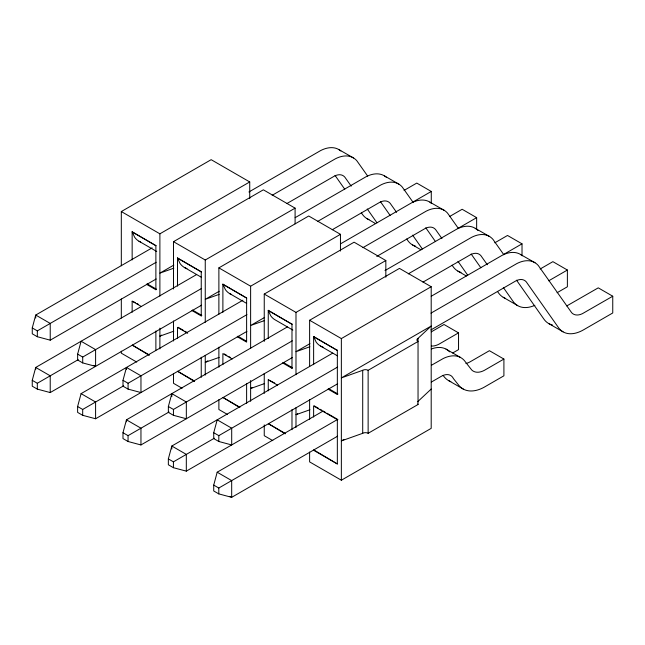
<?xml version="1.0" encoding="UTF-8"?>
<svg xmlns="http://www.w3.org/2000/svg" width="645" height="645" viewBox="0 0 645 645"><rect width="100%" height="100%" fill="white"/><g stroke="black" fill="none" stroke-linecap="round" stroke-linejoin="round"><path stroke-width="0.97" d="M152.147 247.841L35.725 315.05L32.266 327.942L32.266 333.796L37.337 336.73L50.229 340.173L156.187 278.995M35.725 318.009L35.725 315.05L50.229 323.427L50.229 340.173M37.337 336.73L37.337 330.869L156.195 262.249M77.634 354.137L77.634 359.991L82.705 362.917L95.597 366.368L95.597 349.614L81.093 341.245L77.634 354.137L82.705 357.064L82.705 362.917M123.002 380.324L123.002 386.186L128.073 389.112L140.965 392.555L140.965 375.809L126.46 367.44L123.002 380.324L128.073 383.259L128.073 389.112M126.46 369.408L126.46 367.44M168.369 406.519L168.361 412.381L173.441 415.307L186.332 418.75L186.332 402.004L171.828 393.627L168.369 406.519L173.441 409.446L173.441 415.307M171.828 396.586L171.828 393.627M213.729 432.714L213.729 438.568L218.808 441.494L231.7 444.945L231.7 428.199L217.196 419.822L213.729 432.714L218.808 435.641L218.808 441.494M201.554 305.19L50.221 392.563L37.321 389.12L32.25 386.194L32.25 380.332L35.717 367.448L196.644 274.536M246.922 331.385L95.589 418.758L82.689 415.316L77.618 412.389L77.618 406.527L81.085 393.635L242.883 300.223M292.29 357.58L140.957 444.953L128.057 441.503L122.985 438.576L122.985 432.722L126.452 419.831L287.38 326.918M337.658 383.767L186.316 471.14L173.424 467.698L168.353 464.771L168.353 458.909L171.82 446.026L332.747 353.113M337.617 436.181L231.684 497.335L218.792 493.893L213.721 490.966L213.721 485.104L217.188 472.213L323.121 411.05M337.343 463.957L313.736 449.871L313.623 450.258L337.343 463.957L337.343 419.677L313.623 405.979L313.623 417.049M418.041 338.351L431.199 326.031L341.358 377.897L362.708 370.303A3.838 2.217 0 0 1 368.134 370.303L418.041 341.487A3.838 2.217 0 0 1 418.041 338.351L418.041 404.504L368.134 433.311A3.838 2.217 0 0 0 362.708 433.311L341.358 440.914L343.97 439.398M431.199 389.04L418.041 401.367A3.838 2.217 0 0 0 417.428 401.827M146.56 284.348L155.88 289.734L156.437 289.218L147.116 283.832M191.928 310.543L201.248 315.921L201.804 315.413L192.484 310.027M282.655 362.925L291.983 368.311L292.54 367.795L283.219 362.417M328.023 389.12L337.343 394.498L337.907 393.99L328.587 388.604M121.316 265.796L121.316 211.552L211.165 159.678L249.728 181.946L249.728 198.652M121.316 211.552L159.887 233.821L249.728 181.946M248.897 191.984L320.678 150.551A40.167 23.446 -62.1 0 1 340.874 150.995M173.513 288.992L173.513 241.681L263.353 189.815L295.096 208.142L295.096 223.863M272.182 195.282L335.384 158.807A39.619 23.115 -62.1 0 1 356.846 160.782L367.69 176.093M173.844 265.071L159.887 273.125L173.811 268.175M286.896 203.538L334.424 176.101A19.092 11.142 -62.1 0 1 344.769 177.053L351.219 186.155M173.513 241.681L205.255 260.008L295.096 208.142M295.136 217.671L366.046 176.746A40.167 23.446 -62.1 0 1 386.242 177.19M218.881 314.188L218.881 267.877L308.721 216.002L340.463 234.328L340.463 251.042M32.25 380.332L37.321 383.267L78.263 359.628M82.705 357.064L201.562 288.444M317.55 221.477L380.752 185.002A39.619 23.115 -62.1 0 1 402.214 186.977L413.058 202.288M219.211 291.266L205.255 299.32L219.179 294.362M332.264 229.725L379.792 202.296A19.092 11.142 -62.1 0 1 390.136 203.248L396.586 212.35M404.06 190.42L416.775 183.083L431.279 191.452L431.279 203.272M161.629 335.134L159.887 336.142L173.811 331.183M218.881 267.877L250.623 286.203L340.463 234.328M340.504 243.866L411.413 202.933A40.167 23.446 -62.1 0 1 431.61 203.377M412.623 202.224L431.279 191.452M264.248 341.382L264.248 294.072L354.089 242.197L385.831 260.524L385.831 277.229M77.618 406.527L82.689 409.454L123.63 385.823M128.073 383.259L246.93 314.631M362.917 247.664L426.119 211.197A39.619 23.115 -62.1 0 1 447.582 213.164L458.426 228.483M264.579 317.453L250.623 325.515L264.547 320.557M376.761 256.42L425.16 228.491A19.092 11.142 -62.1 0 1 435.504 229.443L441.954 238.537M449.428 216.615L462.143 209.27L476.647 217.647L476.647 229.467M207.867 360.821L205.255 362.329L219.179 357.378M264.248 294.072L295.99 312.398L385.831 260.524M384.992 270.561L456.781 229.128A40.167 23.446 -62.1 0 1 478.042 230.579M457.99 228.419L476.647 217.647M309.616 366.57L309.616 320.259L399.457 268.393L431.199 286.719L431.199 428.353L341.358 480.219L309.616 461.893L309.616 452.064M122.985 432.722L128.057 435.649L168.998 412.01M173.441 409.446L292.298 340.826M408.285 273.859L471.479 237.392A39.619 23.115 -62.1 0 1 492.949 239.359L503.793 254.67M309.947 343.648L295.99 351.702L309.914 346.752M422.999 282.115L470.528 254.678A19.092 11.142 -62.1 0 1 480.872 255.63L487.322 264.732M494.796 242.81L507.51 235.465L522.015 243.834L522.015 255.662M252.364 387.516L250.623 388.524L264.547 383.573M309.616 320.259L341.358 338.585L431.199 286.719M431.231 296.248L502.149 255.323A40.167 23.446 -62.1 0 1 522.345 255.767M503.358 254.606L522.015 243.834M168.353 458.909L173.424 461.844L214.366 438.205M218.808 435.641L337.666 367.021M430.981 313.139L516.847 263.579A39.619 23.115 -62.1 0 1 538.317 265.555L571.696 312.761A20.559 11.868 -60 0 0 582.338 313.704L612.75 296.224L612.75 312.97L583.604 329.797A41.087 23.72 -60 0 1 558.449 327.571L526.239 281.825A19.092 11.142 -62.1 0 0 515.895 280.873L430.9 329.934M431.312 331.844L444.034 324.5L458.539 332.868L458.539 349.622L452.685 353M540.155 268.997L552.878 261.66L567.382 270.029L567.382 286.775L557.095 292.717M297.732 413.711L295.99 414.719L309.914 409.76M458.539 332.868L439.035 344.132A23.551 13.601 -60 0 1 431.344 346.01M548.726 280.801L567.382 270.029M213.721 485.104L218.792 488.031L337.625 419.427M431.489 365.231L443.284 358.499A39.474 22.793 -60 0 1 465.521 362.079L471.713 369.98A23.551 13.601 -60 0 0 484.403 370.327L503.906 359.063L503.906 375.809L483.831 387.403A44.07 25.445 -60 0 1 458.684 385.178L453.427 378.599A18.939 10.933 -60 0 0 440.857 376.575L431.312 382.082M132.152 312.277L132.152 301.207L135.248 302.545M268.256 390.854L268.256 379.784L274.746 383.082M337.343 419.677L337.907 419.548L326.886 413.187M339.117 149.729L353.565 157.993M384.485 175.916L398.933 184.188M429.852 202.111L444.3 210.383M475.22 228.306L489.668 236.578M520.588 254.493L535.036 262.765M612.75 296.224L598.246 287.847L567.834 305.327A20.559 11.868 -60 0 1 566.576 305.867M367.102 218.695L375.632 223.622M412.461 244.89L421 249.817M457.829 271.085L466.367 276.012M503.197 297.281L517.701 305.649M548.564 323.467L563.069 331.844M503.906 359.063L489.402 350.695L469.899 361.95A23.551 13.601 -60 0 1 465.916 363.514M446.001 349.09L460.506 357.467M448.936 380.792L463.441 389.161M132.152 259.935L132.152 231.757L155.993 245.705L132.265 232.006M177.52 286.122L177.52 257.944L201.361 271.9L177.633 258.202M222.888 312.317L222.888 284.139L246.729 298.095L223.001 284.397M268.256 338.512L268.256 310.334L292.096 324.29L268.368 310.584M313.623 364.699L313.623 336.529L337.464 350.477L313.736 336.779M138.941 241.222L156.743 251.494M184.309 267.417L201.256 277.197M229.676 293.604L246.624 303.392M292.838 330.071L275.044 319.799A38.498 22.228 -60 0 1 270.723 315.784L268.256 310.334M320.412 345.994L337.359 355.774M237.852 336.222L246.326 341.116M237.287 336.738L246.616 342.116L246.616 297.837M136.942 303.521L138.643 304.505M178.076 327.273L183.164 330.208M184.857 331.183L186.55 332.167M224.291 353.952L226.83 355.419M228.524 356.403L230.225 357.378M314.18 405.85L318.412 408.293M320.105 409.277L321.807 410.252M323.5 411.228L325.193 412.211M132.152 301.207L141.473 306.593M187.687 333.272L177.52 327.402L177.52 338.472M232.208 358.975L222.888 353.597L222.888 364.667M268.256 379.784L277.576 385.17M149.213 354.887L132.265 345.099L149.1 355.274M194.58 381.074L177.633 371.294L194.468 381.461M239.948 407.269L223.001 397.481L238.989 407.164M285.316 433.464L268.368 423.676L285.203 433.851M136.748 362.087L121.316 353.186L121.316 351.178M182.092 388.266L173.513 383.315L173.513 373.487M227.459 414.461L218.881 409.511L218.881 399.682M272.827 440.656L264.248 435.697L264.248 424.894M32.266 327.942L37.337 330.869M93.896 365.376L95.597 366.368M81.085 393.635L95.589 402.012L95.589 418.758M217.188 472.213L231.684 480.59L231.684 497.335L229.983 496.352M443.01 375.342L444.179 376.801A44.07 25.445 -60 0 0 450.823 381.63M516.516 280.172L543.953 319.194A41.087 23.72 -60 0 0 552.442 324.983M503.35 287.533L513.081 301.376A41.087 23.72 -60 0 0 534.866 305.327M471.148 253.985L480.864 267.804M497.44 291.379L498.585 293.007A41.087 23.72 -60 0 0 505.067 298.175M457.982 261.338L467.714 275.189M425.781 227.79L435.496 241.609M452.072 265.184L453.217 266.812A41.087 23.72 -60 0 0 461.03 272.424M412.615 235.151L422.354 248.994M380.413 201.595L390.128 215.422M406.705 238.997L407.85 240.617A41.087 23.72 -60 0 0 415.662 246.229M367.247 208.956L376.986 222.799M335.045 175.408L344.761 189.227M361.337 212.802L362.482 214.43A41.087 23.72 -60 0 0 368.964 219.598M313.623 336.529L316.09 341.979A38.498 22.228 -60 0 0 323.089 347.155M222.888 284.139L225.355 289.597A38.498 22.228 -60 0 0 231.426 294.451M177.52 257.944L179.987 263.402A38.498 22.228 -60 0 0 186.986 268.578M132.152 231.757L134.62 237.207A38.498 22.228 -60 0 0 140.691 242.06M368.134 370.303L368.134 433.311M362.708 370.303L362.708 433.311M341.358 338.585L341.358 480.219M337.343 350.227L337.343 394.498M309.616 399.578L309.616 419.581M295.99 312.398L295.99 374.713M295.99 407.713L295.99 427.49M291.983 324.032L291.983 368.311M291.983 409.583L291.983 429.715M264.248 373.382L264.248 393.394M250.623 286.203L250.623 348.518M250.623 380.526L250.623 401.303M246.616 383.396L246.616 403.52M218.881 347.195L218.881 367.199M218.792 488.031L218.792 493.893M205.255 260.008L205.255 322.323M205.255 355.331L205.255 375.108M201.248 271.65L201.248 315.921M201.248 357.201L201.248 377.325M186.316 471.14L186.316 454.394L171.82 446.026L171.82 448.976M173.513 321L173.513 341.003M173.424 461.844L173.424 467.698M159.887 233.821L159.887 296.128M159.887 328.136L159.887 348.913M155.88 245.455L155.88 289.734M155.88 331.006L155.88 350.13M140.957 444.953L140.957 428.199L126.452 419.831L126.452 421.798M128.057 435.649L128.057 441.503M121.316 298.941L121.316 318.025M82.689 409.454L82.689 415.316M50.221 392.563L50.221 375.817L35.717 367.448L35.717 369.416M37.321 383.267L37.321 389.12M418.041 404.504A3.838 2.217 0 0 1 417.428 404.044M431.505 348.945A39.474 22.793 -60 0 1 449.565 351.856"/></g></svg>
